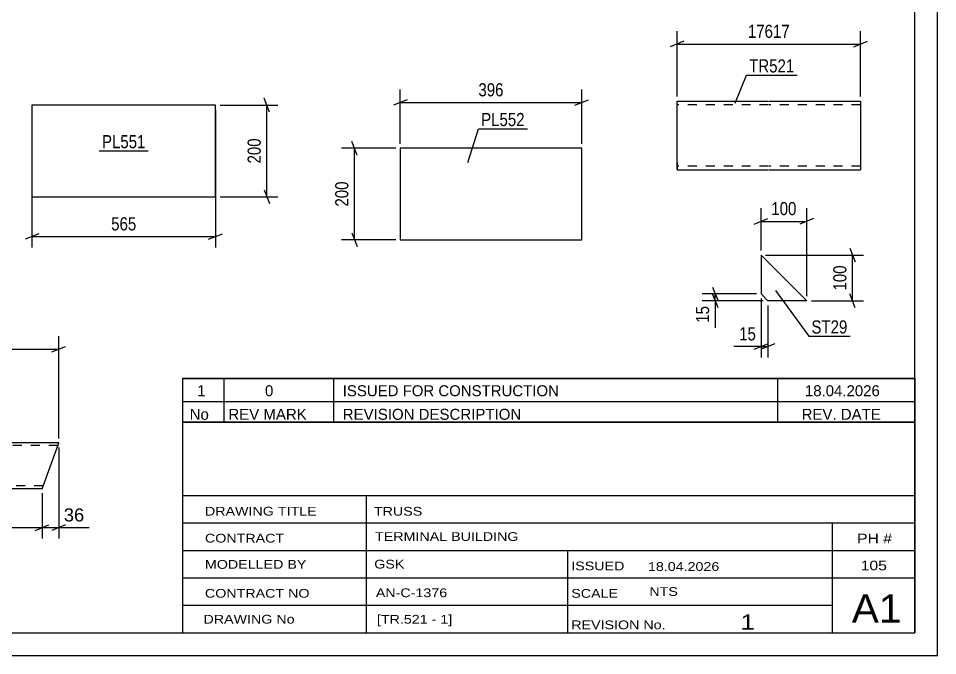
# Model space of a CAD drawing. Header units: millimetres. Extents: x 0 to 420, y 0 to 297.
# Drawn here: x 219.1 to 420, y 0 to 139.3 of the extents above; entities that cross this region are included whole.
import ezdxf

# ---------------------------------------------------------------- set-up
doc = ezdxf.new("R2010")
doc.units = ezdxf.units.MM
doc.linetypes.add('DXK_LINE_DOT2', pattern=[3.9198, 1.9599, -1.9599])
doc.styles.add('Arial', font='ARIAL.TTF', dxfattribs={"height": 0.2})
doc.styles.add('Arial Narrow', font='ARIALN.TTF', dxfattribs={"height": 0.2})

# ---------------------------------------------------------------- blocks, each defined once
blk = doc.blocks.new('Unknown-717262950-11925')
at = {"color": 7, "linetype": 'Continuous'}
for p, q in [((255, 51.05), (255, 5)), ((255, 51.05), (415, 51.05)), ((415, 51), (415, 5)), ((255, 35), (415, 35)), ((295.14, 35), (295.14, 5)), ((255, 29), (415, 29)), ((397, 5.05), (397, 29.05)), ((255, 23), (415, 23)), ((339.14, 23), (339.14, 5)), ((255, 17), (415, 17)), ((255, 11), (397, 11)), ((255, 5), (415, 5))]:
    blk.add_line(p, q, dxfattribs=at)
at = {"color": 7, "style": 'Arial Narrow'}
for s, height, width, p in [('DRAWING TITLE', 1.9089, 1.425378, (259.88, 30.61)), ('TRUSS', 1.909, 1.425378, (296.81, 30.59)), ('CONTRACT', 1.909, 1.425378, (259.88, 24.71)), ('TERMINAL BUILDING', 1.9089, 1.425378, (297.06, 25.07)), ('MODELLED BY', 1.9089, 1.425378, (259.88, 18.98)), ('GSK', 1.909, 1.425378, (296.88, 19.04)), ('ISSUED', 1.909, 1.425378, (339.94, 18.64)), ('18.04.2026', 1.909, 1.425378, (356.69, 18.52)), ('CONTRACT NO', 1.9089, 1.425378, (259.88, 12.66)), ('AN-C-1376', 1.909, 1.425378, (297.23, 12.78)), ('SCALE', 1.909, 1.425378, (339.94, 12.65)), ('A1', 6.204, 1.25, (401.24, 7.2)), ('DRAWING No', 1.909, 1.425378, (259.56, 7)), ('[TR.521 - 1]', 1.9089, 1.425378, (297.46, 6.99)), ('1', 3.34, 1.5, (376.91, 5.68)), ('REVISION No.', 1.9089, 1.425378, (339.94, 5.77))]:
    blk.add_text(s, height=height, dxfattribs=dict(at, width=width)).set_placement(p)
at = {"color": 7, "linetype": 'Continuous', "style": 'Arial Narrow'}
for s, height, width, p in [('PH #', 2.1, 1.42538, (402.4, 24.55)), ('105', 2.1, 1.42538, (403.19, 18.65)), ('NTS', 1.909, 1.425378, (357, 13.05))]:
    blk.add_text(s, height=height, dxfattribs=dict(at, width=width)).set_placement(p)
blk = doc.blocks.new('Unknown-717262950-1115')
at = {"color": 5, "linetype": 'Continuous'}
for p, q in [((420, 0), (420, 297)), ((415, 5), (415, 292)), ((5, 5), (415, 5)), ((0, 0), (420, 0))]:
    blk.add_line(p, q, dxfattribs=at)
blk = doc.blocks.new('Unknown-717262950-11926')
at = {"color": 7, "linetype": 'Continuous'}
for p, q in [((255, 60.55), (415, 60.55)), ((415, 60.55), (255, 60.55)), ((255, 60.55), (255, 55.55)), ((264, 60.55), (264, 55.55)), ((288, 60.55), (288, 55.55)), ((385, 60.55), (385, 55.55)), ((415, 60.55), (415, 55.55)), ((255, 55.55), (415, 55.55)), ((255, 55.55), (255, 51.05)), ((255, 55.55), (415, 55.55)), ((264, 55.55), (264, 51.05)), ((288, 55.55), (288, 51.05)), ((385, 55.55), (385, 51.05)), ((415, 55.55), (415, 51.05)), ((415, 51.05), (255, 51.05))]:
    blk.add_line(p, q, dxfattribs=at)
at = {"color": 7, "linetype": 'Continuous', "style": 'Arial Narrow'}
for s, height, width, p in [('1', 2.39, 1.196471, (258.16, 56.7)), ('0', 2.39, 1.196471, (273, 56.7)), ('ISSUED FOR CONSTRUCTION', 2.3861, 1.196471, (290, 56.7)), ('18.04.2026', 2.386, 1.196471, (391, 56.7)), ('No', 2.386, 1.2, (256.54, 51.55)), ('REV MARK', 2.386, 1.2, (265, 51.55)), ('REVISION DESCRIPTION', 2.3861, 1.2, (290, 51.55)), ('REV. DATE', 2.386, 1.2, (390.28, 51.55))]:
    blk.add_text(s, height=height, dxfattribs=dict(at, width=width)).set_placement(p)
blk = doc.blocks.new('Part-717262950-3304 - 3290')
at = {"color": 2, "linetype": 'Continuous'}
for p, q in [((222.08, 120.31), (222.08, 100.31)), ((242.08, 120.31), (222.08, 120.31)), ((262.18, 120.31), (242.18, 120.31)), ((262.18, 100.31), (262.18, 120.31)), ((222.08, 100.31), (242.08, 100.31)), ((242.18, 100.31), (262.18, 100.31))]:
    blk.add_line(p, q, dxfattribs=at)
blk = doc.blocks.new('Part-717262950-3532 - 3512')
at = {"color": 2, "linetype": 'Continuous'}
for p, q in [((363.06, 107.79), (363.06, 121.19)), ((363.06, 121.19), (383.06, 121.19)), ((383.16, 121.19), (403.16, 121.19)), ((403.16, 121.19), (403.16, 121.06)), ((403.16, 121.06), (403.16, 106.19)), ((363.06, 107.79), (363.06, 106.19)), ((363.06, 106.19), (383.06, 106.19)), ((383.16, 106.19), (403.16, 106.19))]:
    blk.add_line(p, q, dxfattribs=at)
at = {"color": 7, "linetype": 'DXK_LINE_DOT2'}
for p, q in [((383.06, 120.39), (363.06, 120.39)), ((403.16, 120.39), (383.16, 120.39)), ((363.06, 106.31), (363.06, 107.79)), ((363.06, 106.99), (363.06, 107.05)), ((383.06, 106.99), (363.06, 106.99)), ((403.16, 106.99), (383.16, 106.99)), ((403.16, 106.99), (403.16, 107.05))]:
    blk.add_line(p, q, dxfattribs=at)
blk = doc.blocks.new('Part-717262950-2552 - 2536')
at = {"color": 2, "linetype": 'Continuous'}
for p, q in [((184.18, 46.49), (180.54, 36.49)), ((204.18, 46.49), (184.18, 46.49)), ((227.92, 46.49), (204.28, 46.49)), ((227.88, 46.4), (227.48, 45.29)), ((227.92, 46.49), (227.88, 46.4)), ((224.28, 36.49), (227.48, 45.29)), ((204.18, 36.49), (180.54, 36.49)), ((224.28, 36.49), (204.28, 36.49))]:
    blk.add_line(p, q, dxfattribs=at)
at = {"color": 7, "linetype": 'DXK_LINE_DOT2'}
for p, q in [((204.18, 45.89), (183.96, 45.89)), ((227.7, 45.89), (204.28, 45.89)), ((227.48, 45.29), (227.79, 46.14)), ((204.18, 37.09), (180.76, 37.09)), ((224.5, 37.09), (204.28, 37.09)), ((224.31, 36.58), (224.28, 36.49))]:
    blk.add_line(p, q, dxfattribs=at)
blk = doc.blocks.new('Part-717262950-10539 - 10538')
at = {"color": 2, "linetype": 'Continuous'}
for p, q in [((342.21, 110.89), (302.57, 110.89)), ((302.57, 110.89), (302.57, 90.89)), ((342.21, 90.89), (342.21, 110.89)), ((302.57, 90.89), (342.21, 90.89))]:
    blk.add_line(p, q, dxfattribs=at)
blk = doc.blocks.new('Part-717262950-10643 - 10642')
at = {"color": 2, "linetype": 'Continuous'}
for p, q in [((391.41, 77.55), (381.41, 87.55)), ((381.41, 87.55), (381.41, 79.05)), ((382.91, 77.55), (381.41, 79.05)), ((391.41, 77.55), (382.91, 77.55))]:
    blk.add_line(p, q, dxfattribs=at)
blk = doc.blocks.new('StraightDimension-717262950-3318 - 3290')
at = {"color": 7, "linetype": 'Continuous'}
for p, q in [((222.08, 119.31), (222.08, 89.19)), ((262.18, 119.31), (262.18, 89.19)), ((223.58, 92.19), (220.58, 90.99)), ((222.08, 91.59), (262.18, 91.59)), ((260.68, 90.99), (263.68, 92.19))]:
    blk.add_line(p, q, dxfattribs=at)
at = {"color": 0}
blk.add_wipeout([(245.47, 92.34), (245.47, 96.54), (238.79, 96.54), (238.79, 92.34)], dxfattribs=at)
at = {"color": 3, "style": 'Arial Narrow'}
blk.add_text('565', height=2.863, dxfattribs=at).set_placement((239.39, 92.94))
blk = doc.blocks.new('StraightDimension-717262950-3307 - 3290')
at = {"color": 7, "linetype": 'Continuous'}
for p, q in [((274.02, 118.81), (272.82, 121.81)), ((263.18, 120.31), (275.82, 120.31)), ((273.42, 100.31), (273.42, 120.31)), ((272.82, 101.81), (274.02, 98.81)), ((263.18, 100.31), (275.82, 100.31))]:
    blk.add_line(p, q, dxfattribs=at)
at = {"color": 0}
blk.add_wipeout([(272.67, 113.65), (268.47, 113.65), (268.47, 106.97), (272.67, 106.97)], dxfattribs=at)
at = {"color": 3, "style": 'Arial Narrow'}
blk.add_text('200', height=2.863, rotation=90.0002, dxfattribs=at).set_placement((272.07, 107.57))
blk = doc.blocks.new('StraightDimension-717262950-3541 - 3512')
at = {"color": 7, "linetype": 'Continuous'}
for p, q in [((363.06, 122.19), (363.06, 136.52)), ((403.16, 122.19), (403.16, 136.52)), ((364.56, 134.27), (361.56, 133.07)), ((363.06, 133.67), (403.16, 133.67)), ((401.66, 133.07), (404.66, 134.27))]:
    blk.add_line(p, q, dxfattribs=at)
at = {"color": 0}
blk.add_wipeout([(388.28, 134.42), (388.28, 138.62), (377.94, 138.62), (377.94, 134.42)], dxfattribs=at)
at = {"color": 3, "style": 'Arial Narrow'}
blk.add_text('17617', height=2.863, dxfattribs=at).set_placement((378.54, 135.02))
blk = doc.blocks.new('StraightDimension-717262950-2555 - 2536')
at = {"color": 7, "linetype": 'Continuous'}
for p, q in [((180.54, 37.49), (180.54, 69.82)), ((227.92, 47.49), (227.92, 69.82)), ((182.04, 67.57), (179.04, 66.37)), ((180.54, 66.97), (227.92, 66.97)), ((226.42, 66.37), (229.42, 67.57))]:
    blk.add_line(p, q, dxfattribs=at)
at = {"color": 0}
blk.add_wipeout([(209.28, 67.72), (209.28, 71.92), (199.18, 71.92), (199.18, 67.72)], dxfattribs=at)
at = {"color": 3, "style": 'Arial'}
blk.add_text('3170', height=2.865, dxfattribs=at).set_placement((199.78, 68.32))
blk = doc.blocks.new('StraightDimension-717262950-2601 - 2536')
at = {"color": 7, "linetype": 'Continuous'}
for p, q in [((227.92, 45.49), (227.92, 25.57)), ((224.28, 35.49), (224.28, 25.57)), ((222.78, 27.37), (225.78, 28.57)), ((229.42, 28.57), (226.42, 27.37)), ((224.28, 27.97), (227.92, 27.97))]:
    blk.add_line(p, q, dxfattribs=at)
at = {"color": 0}
blk.add_wipeout([(234.09, 28.72), (234.09, 32.92), (228.44, 32.92), (228.44, 28.72)], dxfattribs=at)
at = {"color": 7, "linetype": 'Continuous'}
blk.add_line((227.92, 27.97), (234.61, 27.97), dxfattribs=at)
blk.add_line((227.92, 27.97), (234.61, 27.97), dxfattribs=at)
at = {"color": 3, "style": 'Arial'}
blk.add_text('36', height=2.865, dxfattribs=at).set_placement((229.04, 29.32))
blk = doc.blocks.new('StraightDimension-717262950-2584 - 2536')
at = {"color": 7, "linetype": 'Continuous'}
for p, q in [((180.54, 35.49), (180.54, 25.57)), ((224.28, 35.49), (224.28, 25.57)), ((182.04, 28.57), (179.04, 27.37)), ((222.78, 27.37), (225.78, 28.57)), ((180.54, 27.97), (224.28, 27.97))]:
    blk.add_line(p, q, dxfattribs=at)
at = {"color": 0}
blk.add_wipeout([(207.46, 28.72), (207.46, 32.92), (197.36, 32.92), (197.36, 28.72)], dxfattribs=at)
at = {"color": 3, "style": 'Arial'}
blk.add_text('3134', height=2.865, dxfattribs=at).set_placement((197.96, 29.32))
blk = doc.blocks.new('StraightDimension-717262950-10700 - 10538')
at = {"color": 7, "linetype": 'Continuous'}
for p, q in [((301.57, 110.89), (289.72, 110.89)), ((293.17, 109.39), (291.97, 112.39)), ((292.57, 90.89), (292.57, 110.89)), ((301.57, 90.89), (289.72, 90.89)), ((291.97, 92.39), (293.17, 89.39))]:
    blk.add_line(p, q, dxfattribs=at)
at = {"color": 0}
blk.add_wipeout([(291.82, 104.23), (287.62, 104.23), (287.62, 97.55), (291.82, 97.55)], dxfattribs=at)
at = {"color": 3, "style": 'Arial Narrow'}
blk.add_text('200', height=2.863, rotation=90.0002, dxfattribs=at).set_placement((291.22, 98.15))
blk = doc.blocks.new('StraightDimension-717262950-10704 - 10538')
at = {"color": 7, "linetype": 'Continuous'}
for p, q in [((302.57, 111.89), (302.57, 123.74)), ((342.21, 111.89), (342.21, 123.74)), ((304.07, 121.49), (301.07, 120.29)), ((302.57, 120.89), (342.21, 120.89)), ((340.71, 120.29), (343.71, 121.49))]:
    blk.add_line(p, q, dxfattribs=at)
at = {"color": 0}
blk.add_wipeout([(325.73, 121.64), (325.73, 125.84), (319.05, 125.84), (319.05, 121.64)], dxfattribs=at)
at = {"color": 3, "style": 'Arial Narrow'}
blk.add_text('396', height=2.863, dxfattribs=at).set_placement((319.65, 122.24))
blk = doc.blocks.new('StraightDimension-717262950-10904 - 10642')
at = {"color": 7, "linetype": 'Continuous'}
for p, q in [((370.81, 80.55), (372.01, 77.55)), ((380.41, 79.05), (368.56, 79.05)), ((372.01, 76.05), (370.81, 79.05)), ((371.41, 77.55), (371.41, 79.05)), ((381.91, 77.55), (368.56, 77.55))]:
    blk.add_line(p, q, dxfattribs=at)
at = {"color": 0}
blk.add_wipeout([(370.66, 77.02), (366.46, 77.02), (366.46, 72.16), (370.66, 72.16)], dxfattribs=at)
at = {"color": 7, "linetype": 'Continuous'}
blk.add_line((371.41, 77.55), (371.41, 71.64), dxfattribs=at)
blk.add_line((371.41, 77.55), (371.41, 71.64), dxfattribs=at)
at = {"color": 3, "style": 'Arial Narrow'}
blk.add_text('15', height=2.863, rotation=90.0002, dxfattribs=at).set_placement((370.06, 72.76))
blk = doc.blocks.new('StraightDimension-717262950-10896 - 10642')
at = {"color": 7, "linetype": 'Continuous'}
for p, q in [((381.41, 78.05), (381.41, 65.15)), ((382.91, 76.55), (382.91, 65.15)), ((379.91, 66.95), (382.91, 68.15)), ((384.41, 68.15), (381.41, 66.95)), ((381.41, 67.55), (382.91, 67.55))]:
    blk.add_line(p, q, dxfattribs=at)
at = {"color": 0}
blk.add_wipeout([(380.88, 68.3), (380.88, 72.5), (376.03, 72.5), (376.03, 68.3)], dxfattribs=at)
at = {"color": 7, "linetype": 'Continuous'}
blk.add_line((381.41, 67.55), (375.5, 67.55), dxfattribs=at)
blk.add_line((381.41, 67.55), (375.5, 67.55), dxfattribs=at)
at = {"color": 3, "style": 'Arial Narrow'}
blk.add_text('15', height=2.863, dxfattribs=at).set_placement((376.63, 68.9))
blk = doc.blocks.new('StraightDimension-717262950-10908 - 10642')
at = {"color": 7, "linetype": 'Continuous'}
for p, q in [((400.81, 89.05), (402.01, 86.05)), ((382.41, 87.55), (403.81, 87.55)), ((401.41, 77.55), (401.41, 87.55)), ((402.01, 76.05), (400.81, 79.05)), ((392.41, 77.55), (403.81, 77.55))]:
    blk.add_line(p, q, dxfattribs=at)
at = {"color": 0}
blk.add_wipeout([(400.66, 85.89), (396.46, 85.89), (396.46, 79.2), (400.66, 79.2)], dxfattribs=at)
at = {"color": 3, "style": 'Arial Narrow'}
blk.add_text('100', height=2.863, rotation=90.0002, dxfattribs=at).set_placement((400.06, 79.8))
blk = doc.blocks.new('StraightDimension-717262950-10900 - 10642')
at = {"color": 7, "linetype": 'Continuous'}
for p, q in [((381.41, 88.55), (381.41, 97.77)), ((391.41, 78.55), (391.41, 97.77)), ((379.91, 94.32), (382.91, 95.52)), ((381.41, 94.92), (391.41, 94.92)), ((392.91, 95.52), (389.91, 94.32))]:
    blk.add_line(p, q, dxfattribs=at)
at = {"color": 0}
blk.add_wipeout([(389.75, 95.67), (389.75, 99.87), (383.06, 99.87), (383.06, 95.67)], dxfattribs=at)
at = {"color": 3, "style": 'Arial Narrow'}
blk.add_text('100', height=2.863, dxfattribs=at).set_placement((383.66, 96.27))
blk = doc.blocks.new('Mark-717262950-3302 - 3290')
at = {"color": 0}
blk.add_wipeout([(246.88, 110.91), (246.88, 113.91), (237.38, 113.91), (237.38, 110.91)], dxfattribs=at)
blk.add_wipeout([(246.88, 110.91), (246.88, 113.91), (237.38, 113.91), (237.38, 110.91)], dxfattribs=at)
at = {"color": 30, "linetype": 'Continuous'}
blk.add_line((236.78, 110.31), (247.48, 110.31), dxfattribs=at)
at = {"color": 3, "style": 'Arial Narrow'}
blk.add_text('PL551', height=2.863, dxfattribs=at).set_placement((237.38, 110.91))
blk = doc.blocks.new('Mark-717262950-3528 - 3512')
at = {"color": 0}
blk.add_wipeout([(388.68, 127.46), (388.68, 130.46), (378.82, 130.46), (378.82, 127.46)], dxfattribs=at)
blk.add_wipeout([(388.68, 127.46), (388.68, 130.46), (378.82, 130.46), (378.82, 127.46)], dxfattribs=at)
at = {"color": 30, "linetype": 'Continuous'}
for p, q in [((375.72, 120.73), (378.22, 126.86)), ((378.22, 126.86), (389.28, 126.86))]:
    blk.add_line(p, q, dxfattribs=at)
at = {"color": 3, "style": 'Arial Narrow'}
blk.add_text('TR521', height=2.863, dxfattribs=at).set_placement((378.82, 127.46))
blk = doc.blocks.new('Mark-717262950-10920 - 10538')
at = {"color": 0}
blk.add_wipeout([(329.74, 115.74), (329.74, 118.74), (320.24, 118.74), (320.24, 115.74)], dxfattribs=at)
blk.add_wipeout([(329.74, 115.74), (329.74, 118.74), (320.24, 118.74), (320.24, 115.74)], dxfattribs=at)
at = {"color": 30, "linetype": 'Continuous'}
for p, q in [((317.3, 107.76), (319.64, 115.14)), ((319.64, 115.14), (330.34, 115.14))]:
    blk.add_line(p, q, dxfattribs=at)
at = {"color": 3, "style": 'Arial Narrow'}
blk.add_text('PL552', height=2.863, dxfattribs=at).set_placement((320.24, 115.74))
blk = doc.blocks.new('Mark-717262950-10933 - 10642')
at = {"color": 0}
blk.add_wipeout([(400.28, 70.41), (400.28, 73.41), (392.43, 73.41), (392.43, 70.41)], dxfattribs=at)
blk.add_wipeout([(400.28, 70.41), (400.28, 73.41), (392.43, 73.41), (392.43, 70.41)], dxfattribs=at)
at = {"color": 30, "linetype": 'Continuous'}
for p, q in [((384.6, 79.83), (391.83, 69.81)), ((391.83, 69.81), (400.88, 69.81))]:
    blk.add_line(p, q, dxfattribs=at)
at = {"color": 3, "style": 'Arial Narrow'}
blk.add_text('ST29', height=2.863, dxfattribs=at).set_placement((392.43, 70.41))

msp = doc.modelspace()

# ---------------------------------------------------------------- block references
for name in ['Unknown-717262950-1115', 'Part-717262950-3532 - 3512', 'Part-717262950-3304 - 3290', 'Part-717262950-10539 - 10538', 'Part-717262950-10643 - 10642', 'Unknown-717262950-11926', 'Unknown-717262950-11925', 'Part-717262950-2552 - 2536']:
    msp.add_blockref(name, (0, 0))

# ---------------------------------------------------------------- next in the draw order: block references
for name in ['StraightDimension-717262950-3541 - 3512', 'StraightDimension-717262950-3318 - 3290', 'StraightDimension-717262950-10700 - 10538', 'StraightDimension-717262950-10904 - 10642', 'StraightDimension-717262950-2555 - 2536']:
    msp.add_blockref(name, (0, 0))

# ---------------------------------------------------------------- next in the draw order: block references
for name in ['Mark-717262950-3528 - 3512', 'StraightDimension-717262950-10704 - 10538', 'StraightDimension-717262950-3307 - 3290', 'Mark-717262950-3302 - 3290', 'StraightDimension-717262950-10896 - 10642', 'StraightDimension-717262950-2601 - 2536']:
    msp.add_blockref(name, (0, 0))

# ---------------------------------------------------------------- next in the draw order: block references
for name in ['Mark-717262950-10920 - 10538', 'StraightDimension-717262950-10908 - 10642', 'StraightDimension-717262950-2584 - 2536']:
    msp.add_blockref(name, (0, 0))

# ---------------------------------------------------------------- next in the draw order: block references
msp.add_blockref('StraightDimension-717262950-10900 - 10642', (0, 0))

# ---------------------------------------------------------------- next in the draw order: block references
msp.add_blockref('Mark-717262950-10933 - 10642', (0, 0))

doc.saveas('drawing.dxf')
